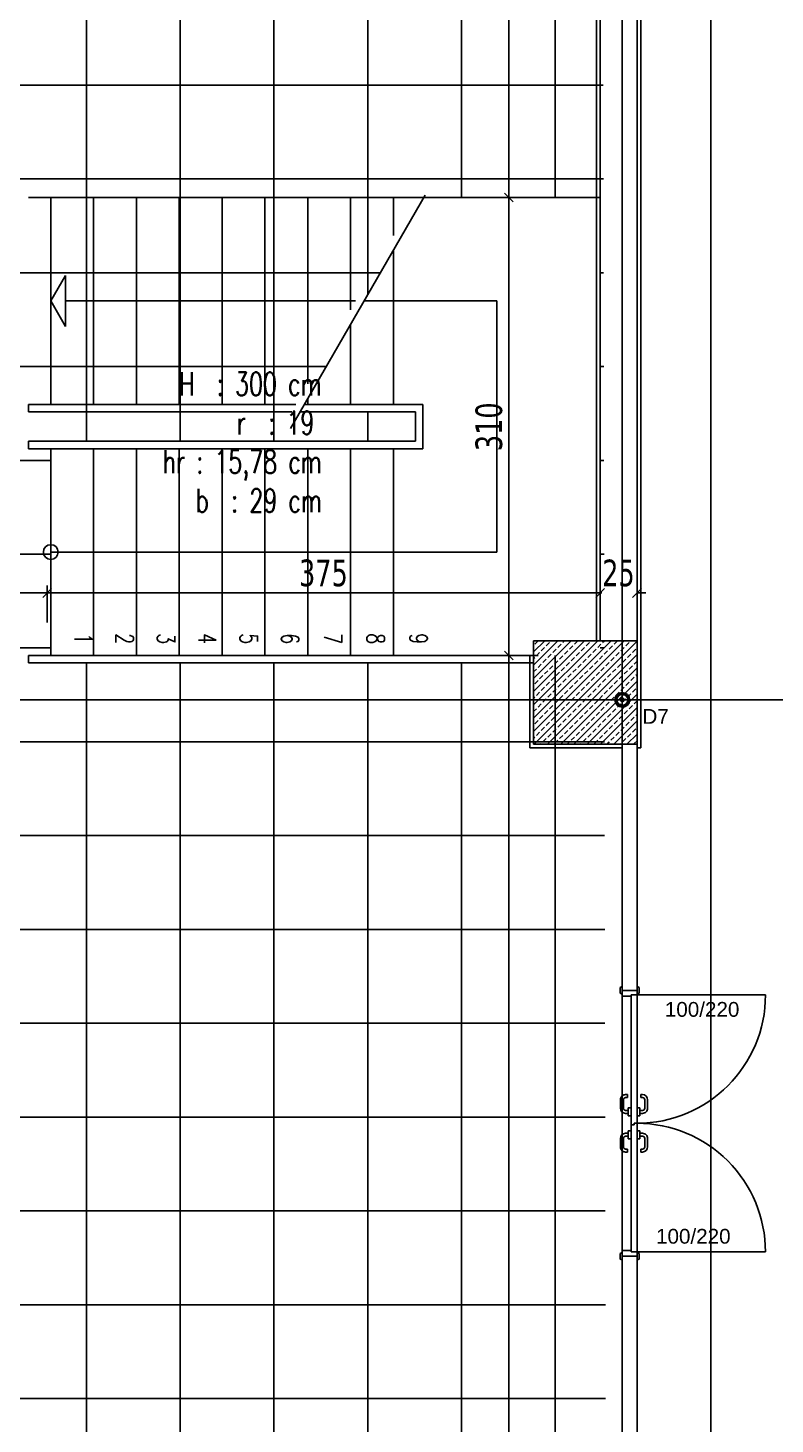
# Model space of a CAD drawing. Header units: millimetres. Extents: x 43168.9 to 43194.6, y -25545.1 to -25543.4.
# Drawn here: x 43172.1054 to 43172.2066, y -25544.322 to -25544.133 of the extents above; entities that cross this region are included whole.
import ezdxf
from ezdxf.enums import TextEntityAlignment as Align

# ---------------------------------------------------------------- set-up
doc = ezdxf.new("R2010")
doc.units = ezdxf.units.MM
doc.header["$LTSCALE"] = 200
for name, pattern in [('DASHDOT2', [0.5, 0.25, -0.125, 0, -0.125]), ('DASHED2', [0.1875, 0.125, -0.0625]), ('DOT2', [0.125, 0, -0.125])]:
    doc.linetypes.add(name, pattern=pattern)
for name, color, linetype in [('aks_sgh', 5, 'DASHDOT2'), ('cam_sgh', 1, 'Continuous'), ('duv_sgh', 4, 'Continuous'), ('izd.tas.ust_sgh', 213, 'DOT2'), ('kolon-b.a_sgh', 6, 'Continuous'), ('merdi_sgh', 3, 'Continuous'), ('olcuic_sgh', 183, 'Continuous'), ('poz_sgh', 12, 'Continuous'), ('siva_sgh', 145, 'Continuous'), ('tarama-betonarme_sgh', 223, 'Continuous'), ('tarama-zemin_sgh', 197, 'Continuous'), ('yazi-merdi_sgh', 9, 'Continuous')]:
    doc.layers.add(name, color=color, linetype=linetype)
doc.styles.add('1-200', font='arial.ttf', dxfattribs={"height": 60})
doc.styles.add('dim', font='VERDANA.TTF', dxfattribs={"width": 0.7})
doc.styles.add('text2', font='arial.ttf')
doc.styles.add('text3', font='simplex8.shx', dxfattribs={"width": 0.7})

msp = doc.modelspace()

# ---------------------------------------------------------------- hatches: boundary and pattern name
h = msp.add_hatch(color=256)
edge = h.paths.add_edge_path()
edge.add_arc((43172.1858790417, -25544.22391939969), 0.001, 0, 360)
edge = h.paths.add_edge_path(flags=16)
edge.add_arc((43172.1858790417, -25544.22391939969), 0.00075, 0, 360)

# ---------------------------------------------------------------- linework, layer by layer
at = {"color": 0, "linetype": 'ByBlock', "lineweight": -2}
for p, q in [((43172.16991215376, -25544.15531939969), (43172.17111215376, -25544.15651939969)), ((43172.17111215376, -25544.15651939969), (43172.16991215376, -25544.15531939969)), ((43172.10857904171, -25544.20884673667), (43172.10737904171, -25544.21004673667)), ((43172.10737904171, -25544.21004673667), (43172.10857904171, -25544.20884673667)), ((43172.18227904171, -25544.21004673667), (43172.18347904171, -25544.20884673667)), ((43172.18227904171, -25544.21004673667), (43172.18347904171, -25544.20884673667)), ((43172.1884790417, -25544.20884673667), (43172.1872790417, -25544.21004673667)), ((43172.16991215376, -25544.21731939969), (43172.17111215376, -25544.21851939969)), ((43172.17111215376, -25544.21851939969), (43172.16991215376, -25544.21731939969)), ((43172.1860790417, -25544.22371939969), (43172.18567904171, -25544.22371939969)), ((43172.18567904171, -25544.22371939969), (43172.18567904171, -25544.22411939969)), ((43172.18567904171, -25544.22411939969), (43172.1860790417, -25544.22411939969)), ((43172.18594975238, -25544.22384868901), (43172.18580833103, -25544.22399011037)), ((43172.18594975238, -25544.22399011037), (43172.18580833103, -25544.22384868901)), ((43172.1860790417, -25544.22411939969), (43172.1860790417, -25544.22371939969))]:
    msp.add_line(p, q, dxfattribs=at)
at = {"color": 0}
for p, q in [((43172.18557904648, -25544.26364685446), (43172.18557904675, -25544.26284685444)), ((43172.1858790465, -25544.26374685455), (43172.18557904648, -25544.26364685446)), ((43172.18557904675, -25544.26284685444), (43172.18587904679, -25544.26274685454)), ((43172.18587904679, -25544.26274685454), (43172.1858790465, -25544.26374685455)), ((43172.18587904666, -25544.26324685455), (43172.1878790417, -25544.26324685207)), ((43172.18587904687, -25544.26404685455), (43172.18587904666, -25544.26324685455)), ((43172.18707904191, -25544.26404685228), (43172.18587904687, -25544.26404685455)), ((43172.18707905849, -25544.28144685188), (43172.18707904049, -25544.26384685227)), ((43172.18707904049, -25544.26384685227), (43172.18787904781, -25544.26384685316)), ((43172.1878790417, -25544.26324685207), (43172.18787904104, -25544.26384685316)), ((43172.18817904161, -25544.26284685196), (43172.18787904156, -25544.26274685207)), ((43172.18787904156, -25544.26274685207), (43172.18787904185, -25544.26374685207)), ((43172.18787904185, -25544.26374685207), (43172.18817904186, -25544.26364685197)), ((43172.18787904781, -25544.26384685316), (43172.18787905842, -25544.28124685214)), ((43172.18787905578, -25544.26384685503), (43172.20527905274, -25544.26384685503)), ((43172.18817904186, -25544.26364685197), (43172.18817904161, -25544.26284685196)), ((43172.18657905948, -25544.27735685215), (43172.18633905949, -25544.27735685209)), ((43172.18657905938, -25544.27775685215), (43172.18657905948, -25544.27735685215)), ((43172.18837905939, -25544.27775685261), (43172.18837905949, -25544.27735685261)), ((43172.18837905949, -25544.27735685261), (43172.18861905949, -25544.27735685267)), ((43172.1856390593, -25544.2780568519), (43172.18563905901, -25544.2791968519)), ((43172.18603905901, -25544.27919685201), (43172.18603905931, -25544.27805685201)), ((43172.18633905938, -25544.27775685208), (43172.18657905938, -25544.27775685215)), ((43172.18667905874, -25544.28024685217), (43172.18667905902, -25544.27914685217)), ((43172.18667905902, -25544.27914685217), (43172.18707905902, -25544.27914685228)), ((43172.18827905902, -25544.27914685259), (43172.18787905901, -25544.27914685248)), ((43172.18827905874, -25544.28024685258), (43172.18827905902, -25544.27914685259)), ((43172.18861905938, -25544.27775685267), (43172.18837905939, -25544.27775685261)), ((43172.18891905901, -25544.27919685275), (43172.18891905931, -25544.27805685275)), ((43172.1893190593, -25544.27805685285), (43172.18931905901, -25544.27919685285)), ((43172.18667905893, -25544.27949685217), (43172.18633905894, -25544.27949685209)), ((43172.18633905883, -25544.27989685208), (43172.18667905883, -25544.27989685217)), ((43172.18707905872, -25544.28024685228), (43172.18667905874, -25544.28024685217)), ((43172.18787905872, -25544.28024685248), (43172.18827905874, -25544.28024685258)), ((43172.18827905894, -25544.27949685258), (43172.18861905894, -25544.27949685267)), ((43172.18861905883, -25544.27989685267), (43172.18827905883, -25544.27989685259)), ((43172.18633906153, -25544.28259685247), (43172.18667906152, -25544.28259685238)), ((43172.18667906163, -25544.28299685238), (43172.18633906163, -25544.28299685246)), ((43172.18707906141, -25544.28224685228), (43172.18667906144, -25544.28224685238)), ((43172.18667906144, -25544.28224685238), (43172.18667906172, -25544.28334685238)), ((43172.18747905876, -25544.28144685231), (43172.18707905849, -25544.28144685188)), ((43172.18747906146, -25544.28144685231), (43172.18707906119, -25544.28144685188)), ((43172.18707906119, -25544.28144685188), (43172.18707906739, -25544.29864685252)), ((43172.18787905842, -25544.28124685214), (43172.18747905838, -25544.28124685231)), ((43172.18747905838, -25544.28124685231), (43172.18747905876, -25544.28144685231)), ((43172.18787906112, -25544.28124685214), (43172.18747906108, -25544.28124685231)), ((43172.18747906108, -25544.28124685231), (43172.18747906146, -25544.28144685231)), ((43172.18787906739, -25544.29864685223), (43172.18787906112, -25544.28124685214)), ((43172.18787906141, -25544.28224685207), (43172.18827906143, -25544.28224685197)), ((43172.18827906143, -25544.28224685197), (43172.18827906172, -25544.28334685196)), ((43172.18861906153, -25544.28259685188), (43172.18827906153, -25544.28259685196)), ((43172.18827906163, -25544.28299685197), (43172.18861906163, -25544.28299685188)), ((43172.185639062, -25544.28443685265), (43172.1856390617, -25544.28329685265)), ((43172.18603906171, -25544.28329685254), (43172.186039062, -25544.28443685254)), ((43172.18633906208, -25544.28473685247), (43172.18657906208, -25544.28473685241)), ((43172.18657906208, -25544.28473685241), (43172.18657906218, -25544.2851368524)), ((43172.18667906172, -25544.28334685238), (43172.18707906171, -25544.28334685227)), ((43172.18827906172, -25544.28334685196), (43172.18787906171, -25544.28334685207)), ((43172.18861906208, -25544.28473685188), (43172.18837906208, -25544.28473685194)), ((43172.18837906208, -25544.28473685194), (43172.18837906218, -25544.28513685194)), ((43172.18891906171, -25544.2832968518), (43172.188919062, -25544.2844368518)), ((43172.189319062, -25544.2844368517), (43172.1893190617, -25544.2832968517)), ((43172.18657906218, -25544.2851368524), (43172.18633906218, -25544.28513685246)), ((43172.18837906218, -25544.28513685194), (43172.18861906218, -25544.28513685188)), ((43172.18557907233, -25544.29964685222), (43172.1855790726, -25544.29884685221)), ((43172.18587907236, -25544.29974685232), (43172.18557907233, -25544.29964685222)), ((43172.1855790726, -25544.29884685221), (43172.18587907264, -25544.29874685231)), ((43172.18707906743, -25544.29844685252), (43172.1858790723, -25544.29844685283)), ((43172.1858790723, -25544.29844685283), (43172.18587907254, -25544.29924685232)), ((43172.18587907264, -25544.29874685231), (43172.18587907236, -25544.29974685232)), ((43172.18587907254, -25544.29924685232), (43172.18787906755, -25544.29924685232)), ((43172.18707906739, -25544.29864685252), (43172.18707906743, -25544.29844685252)), ((43172.18787906733, -25544.29864685223), (43172.18707906739, -25544.29864685252)), ((43172.18707906739, -25544.29864685252), (43172.18787906739, -25544.29864685223)), ((43172.18787906739, -25544.29864685232), (43172.20527906749, -25544.29864684782)), ((43172.18787906755, -25544.29924685232), (43172.18787906733, -25544.29864685223)), ((43172.18817906745, -25544.29884685221), (43172.1878790674, -25544.29874685231)), ((43172.1878790674, -25544.29874685231), (43172.18787906769, -25544.29974685232)), ((43172.18787906769, -25544.29974685232), (43172.18817906771, -25544.29964685222)), ((43172.18817906771, -25544.29964685222), (43172.18817906745, -25544.29884685221))]:
    msp.add_line(p, q, dxfattribs=at)
at = {"color": 0, "linetype": 'Continuous', "lineweight": -2}
for radius in [0.001, 0.00075]:
    msp.add_circle((43172.1858790417, -25544.22391939969), radius, dxfattribs=at)
at = {"color": 0}
for centre, radius, start, end in [((43172.18787905578, -25544.26384685503), 0.01739999695274168, 270.0000583634333, 0), ((43172.18633905931, -25544.27805685208), 0.0007, 89.99998540914169, 179.9999854091419), ((43172.18861905931, -25544.27805685267), 0.0007, 359.9999854091419, 89.99998540914169), ((43172.18633905901, -25544.27919685208), 0.0007, 179.9999854091419, 269.9999854091417), ((43172.18633905931, -25544.27805685208), 0.0003, 89.99998540914169, 179.9999854091419), ((43172.18633905901, -25544.27919685208), 0.0003, 179.9999854091419, 269.9999854091417), ((43172.18861905931, -25544.27805685267), 0.0003, 359.9999854091419, 89.99998540914169), ((43172.18861905901, -25544.27919685267), 0.0003, 269.9999854091417, 359.9999854091419), ((43172.18861905901, -25544.27919685267), 0.0007, 269.9999854091417, 359.9999854091419), ((43172.18633906171, -25544.28329685247), 0.0007, 90.00001459085833, 180.0000145908581), ((43172.18633906171, -25544.28329685247), 0.0003, 90.00001459085833, 180.0000145908581), ((43172.18787906739, -25544.29864685232), 0.01740000010329874, 1.459085805009095e-05, 90.00002084408331), ((43172.18861906171, -25544.28329685188), 0.0007, 1.459085805009095e-05, 90.00001459085833), ((43172.18861906171, -25544.28329685188), 0.0003, 1.459085805009095e-05, 90.00001459085833), ((43172.186339062, -25544.28443685246), 0.0007, 180.0000145908581, 270.0000145908583), ((43172.186339062, -25544.28443685246), 0.0003, 180.0000145908581, 270.0000145908583), ((43172.188619062, -25544.28443685188), 0.0003, 270.0000145908583, 1.459085805009095e-05), ((43172.188619062, -25544.28443685188), 0.0007, 270.0000145908583, 1.459085805009095e-05)]:
    msp.add_arc(centre, radius, start, end, dxfattribs=at)
at = {"layer": 'aks_sgh'}
for p, q in [((43172.1858790417, -25543.74091939969), (43172.1858790417, -25544.60991939969)), ((43172.19787904171, -25543.74091939969), (43172.19787904171, -25544.60991939969)), ((43172.26687959124, -25544.22391939969), (43171.46487849217, -25544.22391939969))]:
    msp.add_line(p, q, dxfattribs=at)
at = {"layer": 'cam_sgh'}
for p, q in [((43172.1858790417, -25544.33591939969), (43172.1858790417, -25544.22991939969)), ((43172.1878790417, -25544.33591939969), (43172.1878790417, -25544.22991939969))]:
    msp.add_line(p, q, dxfattribs=at)
at = {"layer": 'duv_sgh'}
for p, q in [((43172.18287904171, -25544.11191939969), (43172.18287904171, -25544.21591939969)), ((43172.1878790417, -25544.11191939969), (43172.1878790417, -25544.21591939969))]:
    msp.add_line(p, q, dxfattribs=at)
at = {"layer": 'izd.tas.ust_sgh'}
msp.add_line((43172.19987959124, -25543.86692864481), (43172.19987959124, -25544.46491939969), dxfattribs=at)
at = {"layer": 'kolon-b.a_sgh'}
for p, q in [((43172.17387904171, -25544.21591939969), (43172.1878790417, -25544.21591939969)), ((43172.17387904171, -25544.22991939969), (43172.17387904171, -25544.21591939969)), ((43172.1878790417, -25544.21591939969), (43172.1878790417, -25544.22991939969)), ((43172.1878790417, -25544.22991939969), (43172.17387904171, -25544.22991939969))]:
    msp.add_line(p, q, dxfattribs=at)
at = {"layer": 'merdi_sgh', "linetype": 'DASHED2', "ltscale": 0.5}
for p, q in [((43172.1054790417, -25544.15591939969), (43172.18287904171, -25544.15591939969)), ((43172.10847904171, -25544.15591939969), (43172.10847904171, -25544.18391939969)), ((43172.11427904171, -25544.15591939969), (43172.11427904171, -25544.18391939969)), ((43172.12007904171, -25544.15591939969), (43172.12007904171, -25544.18391939969)), ((43172.12587904171, -25544.15591939969), (43172.12587904171, -25544.18391939969)), ((43172.1316790417, -25544.15591939969), (43172.1316790417, -25544.18391939969)), ((43172.1374790417, -25544.15591939969), (43172.1374790417, -25544.18391939969)), ((43172.1432790417, -25544.15591939969), (43172.1432790417, -25544.18116344099)), ((43172.1490790417, -25544.15591939969), (43172.1490790417, -25544.1711175463)), ((43172.15487904171, -25544.15591939969), (43172.15487904171, -25544.16107165162)), ((43172.10847904171, -25544.16991939969), (43172.1104790417, -25544.16645529807)), ((43172.1104790417, -25544.16645529807), (43172.1104790417, -25544.1733835013)), ((43172.10847904171, -25544.16991939969), (43172.1104790417, -25544.1733835013)), ((43172.1104790417, -25544.16991939969), (43172.14977079198, -25544.16991939969)), ((43172.14168788821, -25544.18391939969), (43172.1054790417, -25544.18391939969)), ((43172.1054790417, -25544.18491939969), (43172.1054790417, -25544.18391939969)), ((43172.14111053794, -25544.18491939969), (43172.1054790417, -25544.18491939969))]:
    msp.add_line(p, q, dxfattribs=at)
at = {"layer": 'merdi_sgh'}
for p, q in [((43172.15919478814, -25544.15559655952), (43172.14094478814, -25544.18720648676)), ((43172.15487904171, -25544.16307165162), (43172.15487904171, -25544.18391939969)), ((43172.15092549251, -25544.16991939969), (43172.1688790417, -25544.16991939969)), ((43172.1688790417, -25544.16991939969), (43172.1688790417, -25544.20391939969)), ((43172.1490790417, -25544.1731175463), (43172.1490790417, -25544.18391939969)), ((43172.15887904171, -25544.18391939969), (43172.14284258874, -25544.18391939969)), ((43172.1432790417, -25544.18316344098), (43172.1432790417, -25544.18391939969)), ((43172.15887904171, -25544.18391939969), (43172.15887904171, -25544.18991939969)), ((43172.1578790417, -25544.18491939969), (43172.14226523847, -25544.18491939969)), ((43172.1578790417, -25544.18491939969), (43172.1578790417, -25544.18891939969)), ((43172.1578790417, -25544.18891939969), (43172.1054790417, -25544.18891939969)), ((43172.1054790417, -25544.18991939969), (43172.1054790417, -25544.18891939969)), ((43172.15887904171, -25544.18991939969), (43172.1054790417, -25544.18991939969)), ((43172.10847904171, -25544.18991939969), (43172.10847904171, -25544.21791939969)), ((43172.11427904171, -25544.18991939969), (43172.11427904171, -25544.21791939969)), ((43172.12007904171, -25544.18991939969), (43172.12007904171, -25544.21791939969)), ((43172.12587904171, -25544.18991939969), (43172.12587904171, -25544.21791939969)), ((43172.1316790417, -25544.18991939969), (43172.1316790417, -25544.21791939969)), ((43172.1374790417, -25544.18991939969), (43172.1374790417, -25544.21791939969)), ((43172.1432790417, -25544.18991939969), (43172.1432790417, -25544.21791939969)), ((43172.1490790417, -25544.18991939969), (43172.1490790417, -25544.21791939969)), ((43172.15487904171, -25544.18991939969), (43172.15487904171, -25544.21791939969)), ((43172.10847904171, -25544.20391939969), (43172.1688790417, -25544.20391939969)), ((43172.17387904171, -25544.21791939969), (43172.1054790417, -25544.21791939969)), ((43172.1054790417, -25544.21891939969), (43172.1054790417, -25544.21791939969)), ((43172.17387904171, -25544.21891939969), (43172.1054790417, -25544.21891939969))]:
    msp.add_line(p, q, dxfattribs=at)
msp.add_circle((43172.10847904171, -25544.20391939969), 0.001, dxfattribs=at)
at = {"layer": 'olcuic_sgh'}
for p, q in [((43172.17051215376, -25543.89766939969), (43172.17051215376, -25544.15616939969)), ((43172.17451215376, -25544.15591939969), (43172.16951215376, -25544.15591939969)), ((43172.17451215376, -25544.15591939969), (43172.16951215376, -25544.15591939969)), ((43172.17051215376, -25544.15566939969), (43172.17051215376, -25544.21816939969)), ((43172.10797904171, -25544.21344673667), (43172.10797904171, -25544.20844673667)), ((43172.10797904171, -25544.21344673667), (43172.10797904171, -25544.20844673667)), ((43172.18287904171, -25544.21344673667), (43172.18287904171, -25544.20844673667)), ((43172.18287904171, -25544.21344673667), (43172.18287904171, -25544.20844673667)), ((43172.1878790417, -25544.21344673667), (43172.1878790417, -25544.20844673667)), ((43172.1082290417, -25544.20944673667), (43172.00662959124, -25544.20944673667)), ((43172.1831290417, -25544.20944673667), (43172.1077290417, -25544.20944673667)), ((43172.18287904171, -25544.20944673667), (43172.18167904171, -25544.20944673667)), ((43172.1878790417, -25544.20944673667), (43172.1890790417, -25544.20944673667)), ((43172.17451215376, -25544.21791939969), (43172.16951215376, -25544.21791939969)), ((43172.17451215376, -25544.21791939969), (43172.16951215376, -25544.21791939969)), ((43172.17051215376, -25544.21766939969), (43172.17051215376, -25544.46516939969))]:
    msp.add_line(p, q, dxfattribs=at)
at = {"layer": 'siva_sgh'}
for p, q in [((43172.18837904171, -25544.23041939969), (43172.18837904171, -25543.89741939969)), ((43172.1823790417, -25544.21591939969), (43172.1823790417, -25544.11241939969)), ((43172.17337904171, -25544.23041939969), (43172.17337904171, -25544.21791939969)), ((43172.1858790417, -25544.23041939969), (43172.17337904171, -25544.23041939969)), ((43172.1878790417, -25544.23041939969), (43172.18837904171, -25544.23041939969))]:
    msp.add_line(p, q, dxfattribs=at)
at = {"layer": 'tarama-betonarme_sgh'}
for p, q in [((43172.17387904171, -25544.21741690161), (43172.17537654362, -25544.21591939969)), ((43172.17387904171, -25544.21921295283), (43172.17717259485, -25544.21591939969)), ((43172.17387904171, -25544.22100900406), (43172.17896864608, -25544.21591939969)), ((43172.17387904171, -25544.22280505528), (43172.1807646973, -25544.21591939969)), ((43172.17387904171, -25544.22460110651), (43172.18256074852, -25544.21591939969)), ((43172.17387904171, -25544.22639715773), (43172.18435679975, -25544.21591939969)), ((43172.17387904171, -25544.22819320895), (43172.18615285097, -25544.21591939969)), ((43172.17394890219, -25544.22991939969), (43172.1878790417, -25544.21598926018)), ((43172.17401910153, -25544.21637881656), (43172.17446811434, -25544.21592980375)), ((43172.17491712714, -25544.21727684217), (43172.17536613996, -25544.21682782936)), ((43172.17559064636, -25544.21660332296), (43172.17603965916, -25544.21615431015)), ((43172.17626416557, -25544.21592980375), (43172.17627456963, -25544.21591939969)), ((43172.17716219118, -25544.21682782936), (43172.17761120398, -25544.21637881656)), ((43172.17783571038, -25544.21615431015), (43172.17807062085, -25544.21591939969)), ((43172.178733736, -25544.21705233576), (43172.17918274881, -25544.21660332296)), ((43172.17940725521, -25544.21637881656), (43172.17985626801, -25544.21592980375)), ((43172.18030528082, -25544.21727684217), (43172.18075429362, -25544.21682782936)), ((43172.18097880003, -25544.21660332296), (43172.18142781284, -25544.21615431015)), ((43172.18165231924, -25544.21592980375), (43172.1816627233, -25544.21591939969)), ((43172.18255034485, -25544.21682782936), (43172.18299935765, -25544.21637881656)), ((43172.18322386406, -25544.21615431015), (43172.18345877453, -25544.21591939969)), ((43172.18412188967, -25544.21705233576), (43172.18457090248, -25544.21660332296)), ((43172.18479540888, -25544.21637881656), (43172.18524442169, -25544.21592980375)), ((43172.18569343449, -25544.21727684217), (43172.1861424473, -25544.21682782936)), ((43172.1863669537, -25544.21660332296), (43172.18681596651, -25544.21615431015)), ((43172.18704047291, -25544.21592980375), (43172.18705087697, -25544.21591939969)), ((43172.17387904171, -25544.21831492761), (43172.17401910153, -25544.21817486778)), ((43172.17424360794, -25544.21795036138), (43172.17469262074, -25544.21750134857)), ((43172.17514163355, -25544.21884838699), (43172.17559064636, -25544.21839937418)), ((43172.17574495342, -25544.22991939969), (43172.1878790417, -25544.2177853114)), ((43172.17581515276, -25544.21817486778), (43172.17626416557, -25544.21772585497)), ((43172.17648867197, -25544.21750134857), (43172.17693768477, -25544.21705233576)), ((43172.17671317837, -25544.21907289339), (43172.17716219118, -25544.21862388058)), ((43172.17738669758, -25544.21839937418), (43172.17783571038, -25544.21795036138)), ((43172.17806021679, -25544.21772585497), (43172.1785092296, -25544.21727684217)), ((43172.1789582424, -25544.21862388058), (43172.17940725521, -25544.21817486778)), ((43172.17963176161, -25544.21795036138), (43172.18008077441, -25544.21750134857)), ((43172.18052978722, -25544.21884838699), (43172.18097880003, -25544.21839937418)), ((43172.18120330643, -25544.21817486778), (43172.18165231924, -25544.21772585497)), ((43172.18187682564, -25544.21750134857), (43172.18232583845, -25544.21705233576)), ((43172.18210133204, -25544.21907289339), (43172.18255034485, -25544.21862388058)), ((43172.18277485125, -25544.21839937418), (43172.18322386406, -25544.21795036138)), ((43172.18344837046, -25544.21772585497), (43172.18389738327, -25544.21727684217)), ((43172.18434639608, -25544.21862388058), (43172.18479540888, -25544.21817486778)), ((43172.18501991528, -25544.21795036138), (43172.18546892809, -25544.21750134857)), ((43172.18591794089, -25544.21884838699), (43172.1863669537, -25544.21839937418)), ((43172.18659146011, -25544.21817486778), (43172.18704047291, -25544.21772585497)), ((43172.18726497931, -25544.21750134857), (43172.18771399212, -25544.21705233576)), ((43172.18748948572, -25544.21907289339), (43172.1878790417, -25544.2186833374)), ((43172.17387904171, -25544.22011097883), (43172.17424360794, -25544.2197464126)), ((43172.17446811434, -25544.2195219062), (43172.17491712714, -25544.21907289339)), ((43172.17469262074, -25544.22109345102), (43172.17514163355, -25544.22064443821)), ((43172.17536613996, -25544.22041993181), (43172.17581515276, -25544.219970919)), ((43172.17603965916, -25544.2197464126), (43172.17648867197, -25544.2192973998)), ((43172.17693768477, -25544.22064443821), (43172.17738669758, -25544.22019542541)), ((43172.17754100464, -25544.22991939969), (43172.1878790417, -25544.21958136263)), ((43172.17761120398, -25544.219970919), (43172.17806021679, -25544.2195219062)), ((43172.1782847232, -25544.2192973998), (43172.178733736, -25544.21884838699)), ((43172.1785092296, -25544.22086894462), (43172.1789582424, -25544.22041993181)), ((43172.17918274881, -25544.22019542541), (43172.17963176161, -25544.2197464126)), ((43172.17985626801, -25544.2195219062), (43172.18030528082, -25544.21907289339)), ((43172.18008077441, -25544.22109345102), (43172.18052978722, -25544.22064443821)), ((43172.18075429362, -25544.22041993181), (43172.18120330643, -25544.219970919)), ((43172.18142781284, -25544.2197464126), (43172.18187682564, -25544.2192973998)), ((43172.18232583845, -25544.22064443821), (43172.18277485125, -25544.22019542541)), ((43172.18299935765, -25544.219970919), (43172.18344837046, -25544.2195219062)), ((43172.18367287687, -25544.2192973998), (43172.18412188967, -25544.21884838699)), ((43172.18389738327, -25544.22086894462), (43172.18434639608, -25544.22041993181)), ((43172.18457090248, -25544.22019542541), (43172.18501991528, -25544.2197464126)), ((43172.18524442169, -25544.2195219062), (43172.18569343449, -25544.21907289339)), ((43172.18546892809, -25544.22109345102), (43172.18591794089, -25544.22064443821)), ((43172.1861424473, -25544.22041993181), (43172.18659146011, -25544.219970919)), ((43172.18681596651, -25544.2197464126), (43172.18726497931, -25544.2192973998)), ((43172.18771399212, -25544.22064443821), (43172.1878790417, -25544.22047938863)), ((43172.17401910153, -25544.22176697023), (43172.17446811434, -25544.22131795742)), ((43172.17491712714, -25544.22266499584), (43172.17536613996, -25544.22221598303)), ((43172.17559064636, -25544.22199147663), (43172.17603965916, -25544.22154246382)), ((43172.17626416557, -25544.22131795742), (43172.17671317837, -25544.22086894462)), ((43172.17648867197, -25544.22288950224), (43172.17693768477, -25544.22244048944)), ((43172.17716219118, -25544.22221598303), (43172.17761120398, -25544.22176697023)), ((43172.17783571038, -25544.22154246382), (43172.1782847232, -25544.22109345102)), ((43172.178733736, -25544.22244048944), (43172.17918274881, -25544.22199147663)), ((43172.17933705587, -25544.22991939969), (43172.1878790417, -25544.22137741385)), ((43172.17940725521, -25544.22176697023), (43172.17985626801, -25544.22131795742)), ((43172.18030528082, -25544.22266499584), (43172.18075429362, -25544.22221598303)), ((43172.18097880003, -25544.22199147663), (43172.18142781284, -25544.22154246382)), ((43172.18165231924, -25544.22131795742), (43172.18210133204, -25544.22086894462)), ((43172.18187682564, -25544.22288950224), (43172.18232583845, -25544.22244048944)), ((43172.18255034485, -25544.22221598303), (43172.18299935765, -25544.22176697023)), ((43172.18322386406, -25544.22154246382), (43172.18367287687, -25544.22109345102)), ((43172.18412188967, -25544.22244048944), (43172.18457090248, -25544.22199147663)), ((43172.18479540888, -25544.22176697023), (43172.18524442169, -25544.22131795742)), ((43172.18569343449, -25544.22266499584), (43172.1861424473, -25544.22221598303)), ((43172.1863669537, -25544.22199147663), (43172.18681596651, -25544.22154246382)), ((43172.18704047291, -25544.22131795742), (43172.18748948572, -25544.22086894462)), ((43172.18726497931, -25544.22288950224), (43172.18771399212, -25544.22244048944)), ((43172.17387904171, -25544.22370308128), (43172.17401910153, -25544.22356302145)), ((43172.17424360794, -25544.22333851505), (43172.17469262074, -25544.22288950224)), ((43172.17514163355, -25544.22423654066), (43172.17559064636, -25544.22378752786)), ((43172.17581515276, -25544.22356302145), (43172.17626416557, -25544.22311400864)), ((43172.17671317837, -25544.22446104706), (43172.17716219118, -25544.22401203426)), ((43172.17738669758, -25544.22378752786), (43172.17783571038, -25544.22333851505)), ((43172.17806021679, -25544.22311400864), (43172.1785092296, -25544.22266499584)), ((43172.1782847232, -25544.22468555346), (43172.178733736, -25544.22423654066)), ((43172.1789582424, -25544.22401203426), (43172.17940725521, -25544.22356302145)), ((43172.17963176161, -25544.22333851505), (43172.18008077441, -25544.22288950224)), ((43172.18052978722, -25544.22423654066), (43172.18097880003, -25544.22378752786)), ((43172.18113310709, -25544.22991939969), (43172.1878790417, -25544.22317346507)), ((43172.18120330643, -25544.22356302145), (43172.18165231924, -25544.22311400864)), ((43172.18210133204, -25544.22446104706), (43172.18255034485, -25544.22401203426)), ((43172.18277485125, -25544.22378752786), (43172.18322386406, -25544.22333851505)), ((43172.18344837046, -25544.22311400864), (43172.18389738327, -25544.22266499584)), ((43172.18367287687, -25544.22468555346), (43172.18412188967, -25544.22423654066)), ((43172.18434639608, -25544.22401203426), (43172.18479540888, -25544.22356302145)), ((43172.18501991528, -25544.22333851505), (43172.18546892809, -25544.22288950224)), ((43172.18591794089, -25544.22423654066), (43172.1863669537, -25544.22378752786)), ((43172.18659146011, -25544.22356302145), (43172.18704047291, -25544.22311400864)), ((43172.18748948572, -25544.22446104706), (43172.1878790417, -25544.22407149108)), ((43172.17387904171, -25544.22549913251), (43172.17424360794, -25544.22513456627)), ((43172.17446811434, -25544.22491005987), (43172.17491712714, -25544.22446104706)), ((43172.17469262074, -25544.22648160469), (43172.17514163355, -25544.22603259188)), ((43172.17536613996, -25544.22580808548), (43172.17581515276, -25544.22535907268)), ((43172.17603965916, -25544.22513456627), (43172.17648867197, -25544.22468555346)), ((43172.17626416557, -25544.22670611109), (43172.17671317837, -25544.22625709829)), ((43172.17693768477, -25544.22603259188), (43172.17738669758, -25544.22558357908)), ((43172.17761120398, -25544.22535907268), (43172.17806021679, -25544.22491005987)), ((43172.1785092296, -25544.22625709829), (43172.1789582424, -25544.22580808548)), ((43172.17918274881, -25544.22558357908), (43172.17963176161, -25544.22513456627)), ((43172.17985626801, -25544.22491005987), (43172.18030528082, -25544.22446104706)), ((43172.18008077441, -25544.22648160469), (43172.18052978722, -25544.22603259188)), ((43172.18075429362, -25544.22580808548), (43172.18120330643, -25544.22535907268)), ((43172.18142781284, -25544.22513456627), (43172.18187682564, -25544.22468555346)), ((43172.18165231924, -25544.22670611109), (43172.18210133204, -25544.22625709829)), ((43172.18232583845, -25544.22603259188), (43172.18277485125, -25544.22558357908)), ((43172.18292915831, -25544.22991939969), (43172.1878790417, -25544.2249695163)), ((43172.18299935765, -25544.22535907268), (43172.18344837046, -25544.22491005987)), ((43172.18389738327, -25544.22625709829), (43172.18434639608, -25544.22580808548)), ((43172.18457090248, -25544.22558357908), (43172.18501991528, -25544.22513456627)), ((43172.18524442169, -25544.22491005987), (43172.18569343449, -25544.22446104706)), ((43172.18546892809, -25544.22648160469), (43172.18591794089, -25544.22603259188)), ((43172.1861424473, -25544.22580808548), (43172.18659146011, -25544.22535907268)), ((43172.18681596651, -25544.22513456627), (43172.18726497931, -25544.22468555346)), ((43172.18704047291, -25544.22670611109), (43172.18748948572, -25544.22625709829)), ((43172.18771399212, -25544.22603259188), (43172.1878790417, -25544.2258675423)), ((43172.17401910153, -25544.2271551239), (43172.17446811434, -25544.22670611109)), ((43172.17491712714, -25544.22805314951), (43172.17536613996, -25544.22760413671)), ((43172.17559064636, -25544.2273796303), (43172.17603965916, -25544.2269306175)), ((43172.17648867197, -25544.22827765592), (43172.17693768477, -25544.22782864311)), ((43172.17716219118, -25544.22760413671), (43172.17761120398, -25544.2271551239)), ((43172.17783571038, -25544.2269306175), (43172.1782847232, -25544.22648160469)), ((43172.17806021679, -25544.22850216232), (43172.1785092296, -25544.22805314951)), ((43172.178733736, -25544.22782864311), (43172.17918274881, -25544.2273796303)), ((43172.17940725521, -25544.2271551239), (43172.17985626801, -25544.22670611109)), ((43172.18030528082, -25544.22805314951), (43172.18075429362, -25544.22760413671)), ((43172.18097880003, -25544.2273796303), (43172.18142781284, -25544.2269306175)), ((43172.18187682564, -25544.22827765592), (43172.18232583845, -25544.22782864311)), ((43172.18255034485, -25544.22760413671), (43172.18299935765, -25544.2271551239)), ((43172.18322386406, -25544.2269306175), (43172.18367287687, -25544.22648160469)), ((43172.18344837046, -25544.22850216232), (43172.18389738327, -25544.22805314951)), ((43172.18412188967, -25544.22782864311), (43172.18457090248, -25544.2273796303)), ((43172.18472520954, -25544.22991939969), (43172.1878790417, -25544.22676556752)), ((43172.18479540888, -25544.2271551239), (43172.18524442169, -25544.22670611109)), ((43172.18569343449, -25544.22805314951), (43172.1861424473, -25544.22760413671)), ((43172.1863669537, -25544.2273796303), (43172.18681596651, -25544.2269306175)), ((43172.18726497931, -25544.22827765592), (43172.18771399212, -25544.22782864311)), ((43172.17387904171, -25544.22909123495), (43172.17401910153, -25544.22895117512)), ((43172.17424360794, -25544.22872666872), (43172.17469262074, -25544.22827765592)), ((43172.1748469282, -25544.22991939969), (43172.17491712714, -25544.22984920074)), ((43172.17514163355, -25544.22962469433), (43172.17559064636, -25544.22917568153)), ((43172.17581515276, -25544.22895117512), (43172.17626416557, -25544.22850216232)), ((43172.17671317837, -25544.22984920074), (43172.17716219118, -25544.22940018793)), ((43172.17738669758, -25544.22917568153), (43172.17783571038, -25544.22872666872)), ((43172.17843903064, -25544.22991939969), (43172.178733736, -25544.22962469433)), ((43172.1789582424, -25544.22940018793), (43172.17940725521, -25544.22895117512)), ((43172.17963176161, -25544.22872666872), (43172.18008077441, -25544.22827765592)), ((43172.18023508187, -25544.22991939969), (43172.18030528082, -25544.22984920074)), ((43172.18052978722, -25544.22962469433), (43172.18097880003, -25544.22917568153)), ((43172.18120330643, -25544.22895117512), (43172.18165231924, -25544.22850216232)), ((43172.18210133204, -25544.22984920074), (43172.18255034485, -25544.22940018793)), ((43172.18277485125, -25544.22917568153), (43172.18322386406, -25544.22872666872)), ((43172.18382718432, -25544.22991939969), (43172.18412188967, -25544.22962469433)), ((43172.18434639608, -25544.22940018793), (43172.18479540888, -25544.22895117512)), ((43172.18501991528, -25544.22872666872), (43172.18546892809, -25544.22827765592)), ((43172.18562323554, -25544.22991939969), (43172.18569343449, -25544.22984920074)), ((43172.18591794089, -25544.22962469433), (43172.1863669537, -25544.22917568153)), ((43172.18652126077, -25544.22991939969), (43172.1878790417, -25544.22856161875)), ((43172.18659146011, -25544.22895117512), (43172.18704047291, -25544.22850216232)), ((43172.18748948572, -25544.22984920074), (43172.1878790417, -25544.22945964475))]:
    msp.add_line(p, q, dxfattribs=at)
at = {"layer": 'tarama-zemin_sgh'}
for p, q in [((43172.11329999903, -25544.18891939969), (43172.11329999903, -25543.83991939969)), ((43172.12599999903, -25544.18891939969), (43172.12599999903, -25543.83991939969)), ((43172.13869999903, -25544.18891939969), (43172.13869999903, -25543.83991939969)), ((43172.15139999903, -25544.1690975303), (43172.15139999903, -25543.83991939969)), ((43172.16409999903, -25544.15591939969), (43172.16409999903, -25543.83991939969)), ((43172.17679999903, -25544.15591939969), (43172.17679999903, -25544.11091939969)), ((43172.18330722619, -25544.14070000002), (43172.00687959124, -25544.14070000002)), ((43172.18332962477, -25544.15340000002), (43172.00687959124, -25544.15340000002)), ((43172.15313062393, -25544.16610000002), (43172.00687959124, -25544.16610000002)), ((43172.18335202336, -25544.16610000002), (43172.18287904171, -25544.16610000002)), ((43172.14579827552, -25544.17880000002), (43172.00687959124, -25544.17880000002)), ((43172.18337442195, -25544.17880000002), (43172.18287904171, -25544.17880000002)), ((43172.15139999903, -25544.18891939969), (43172.15139999903, -25544.18491939969)), ((43172.10847904171, -25544.19150000002), (43172.00687959124, -25544.19150000002)), ((43172.18339682054, -25544.19150000002), (43172.18287904171, -25544.19150000002)), ((43172.10847904171, -25544.20420000002), (43172.00687959124, -25544.20420000002)), ((43172.18341921913, -25544.20420000002), (43172.18287904171, -25544.20420000002)), ((43172.10847904171, -25544.21690000002), (43172.00687959124, -25544.21690000002)), ((43172.17679999903, -25544.33691939969), (43172.17679999903, -25544.21791939969)), ((43172.18344161772, -25544.21690000002), (43172.18287904171, -25544.21690000002)), ((43172.11329999903, -25544.46491939969), (43172.11329999903, -25544.21891939969)), ((43172.12599999903, -25544.46491939969), (43172.12599999903, -25544.21891939969)), ((43172.13869999903, -25544.46491939969), (43172.13869999903, -25544.21891939969)), ((43172.15139999903, -25544.46491939969), (43172.15139999903, -25544.21891939969)), ((43172.16409999903, -25544.46491939969), (43172.16409999903, -25544.21891939969)), ((43172.18346401631, -25544.22960000002), (43172.00687959124, -25544.22960000002)), ((43172.1834864149, -25544.24230000002), (43171.82587959124, -25544.24230000002)), ((43172.18350881348, -25544.25500000002), (43171.82587959124, -25544.25500000002)), ((43172.18353121207, -25544.26770000002), (43171.82587959124, -25544.26770000002)), ((43172.18355361067, -25544.28040000002), (43171.82587959124, -25544.28040000002)), ((43172.18357600925, -25544.29310000002), (43171.82587959124, -25544.29310000002)), ((43172.18359840784, -25544.30580000002), (43171.82587959124, -25544.30580000002)), ((43172.18362080643, -25544.31850000002), (43171.82587959124, -25544.31850000002))]:
    msp.add_line(p, q, dxfattribs=at)

# ---------------------------------------------------------------- texts
at = {"layer": 'aks_sgh', "style": '1-200'}
msp.add_text('D7', height=0.002, rotation=5.211020732175437e-06, dxfattribs=at).set_placement((43172.18861696355, -25544.22716357885))
at = {"layer": 'olcuic_sgh', "color": 2, "style": 'dim', "width": 0.7}
msp.add_text('310', height=0.0036, rotation=90, dxfattribs=at).set_placement((43172.16959972931, -25544.19025175698))
for s, p in [('375', (43172.14210514647, -25544.20853431222)), ('25', (43172.18316198327, -25544.20853431222))]:
    msp.add_text(s, height=0.0036, dxfattribs=at).set_placement(p)
at = {"layer": 'poz_sgh', "style": 'text2'}
for p in [(43172.19669463432, -25544.26682205088), (43172.19550367215, -25544.29753478193)]:
    msp.add_text('100/220', height=0.002, dxfattribs=at).set_placement(p, align=Align.CENTER)
at = {"layer": 'yazi-merdi_sgh', "style": 'text3', "width": 0.7}
for s, p in [('H  : 300 cm', (43172.1258655793, -25544.18272543323)), ('r  : 19', (43172.13367633305, -25544.18798832546)), ('hr : 15,78 cm', (43172.12363801791, -25544.19325121768)), ('b  : 29 cm', (43172.12809013251, -25544.1985141099))]:
    msp.add_text(s, height=0.00315, dxfattribs=at).set_placement(p)
for s, p in [('1', (43172.11169112694, -25544.21636504398)), ('2', (43172.11729112694, -25544.21636504398)), ('3', (43172.12289112694, -25544.21636504398)), ('4', (43172.12849112694, -25544.21636504398)), ('5', (43172.13409112694, -25544.21636504398)), ('6', (43172.13969112694, -25544.21636504398)), ('7', (43172.14549112694, -25544.21636504398)), ('8', (43172.15129112694, -25544.21636504398)), ('9', (43172.15709112694, -25544.21636504398))]:
    msp.add_text(s, height=0.0024, rotation=270, dxfattribs=at).set_placement(p, align=Align.RIGHT)

doc.saveas('drawing.dxf')
